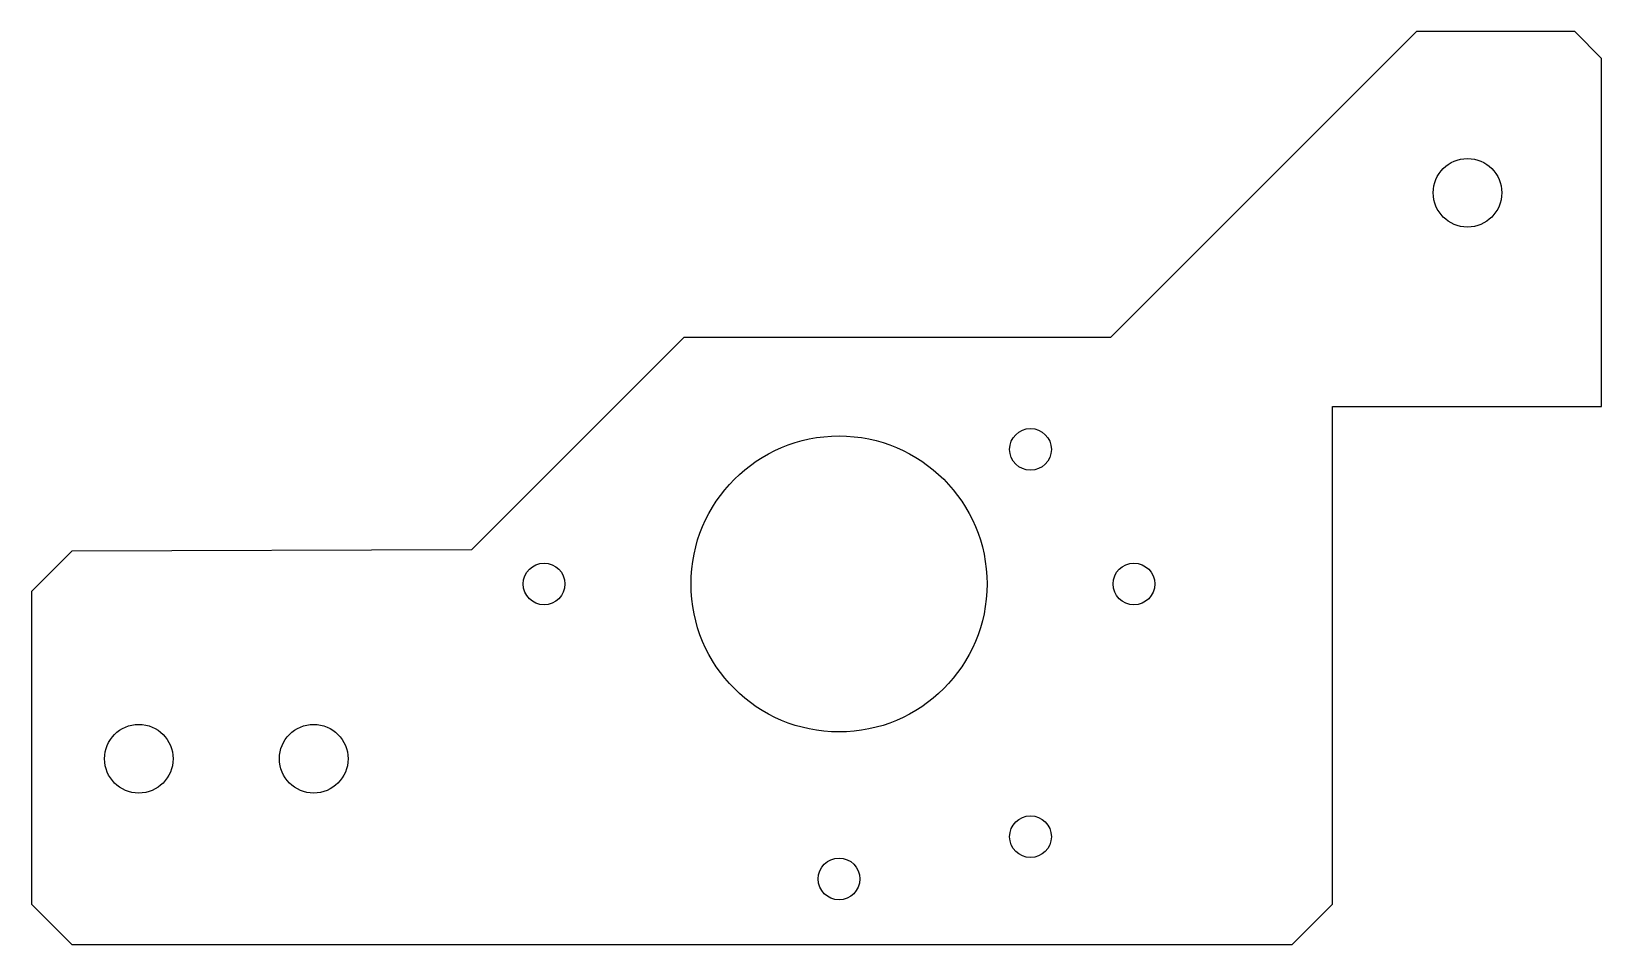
# Model space of a CAD drawing. Header units: millimetres. Extents: x -1 to 116, y -466 to -399.
import ezdxf

# ---------------------------------------------------------------- set-up
doc = ezdxf.new("R2010")
doc.units = ezdxf.units.MM
doc.layers.get('0').update_dxf_attribs({"linetype": 'CONTINUOUS'})

msp = doc.modelspace()

# ---------------------------------------------------------------- linework, layer by layer
for points in [[(-0.84, -463.43), (2.16, -466.43), (92.86, -466.43), (95.86, -463.43), (95.86, -426.43), (115.86, -426.43), (115.86, -400.57), (113.86, -398.57), (102.11, -398.57), (79.36, -421.32), (47.64, -421.32), (31.86, -437.1), (2.16, -437.19), (-0.84, -440.19)], [(95.86, -463.43), (95.86, -426.43), (115.86, -426.43), (115.86, -400.57), (113.86, -398.57), (102.11, -398.57), (79.36, -421.32), (47.64, -421.32), (31.86, -437.1), (2.16, -437.19), (-0.84, -440.19), (-0.84, -463.43), (2.16, -466.43), (92.86, -466.43)]]:
    msp.add_lwpolyline(points, close=True)
for centre, radius in [((105.89, -410.56), 2.55), ((105.89, -410.56), 2.55), ((73.41, -429.63), 1.55), ((73.41, -429.63), 1.55), ((59.18, -439.63), 11), ((59.18, -439.63), 11), ((37.26, -439.63), 1.55), ((37.26, -439.63), 1.55), ((81.1, -439.63), 1.55), ((81.1, -439.63), 1.55), ((7.14, -452.62), 2.55), ((7.14, -452.62), 2.55), ((20.14, -452.62), 2.55), ((20.14, -452.62), 2.55), ((73.41, -458.41), 1.55), ((73.41, -458.41), 1.55), ((59.18, -461.55), 1.55), ((59.18, -461.55), 1.55)]:
    msp.add_circle(centre, radius)

doc.saveas('drawing.dxf')
